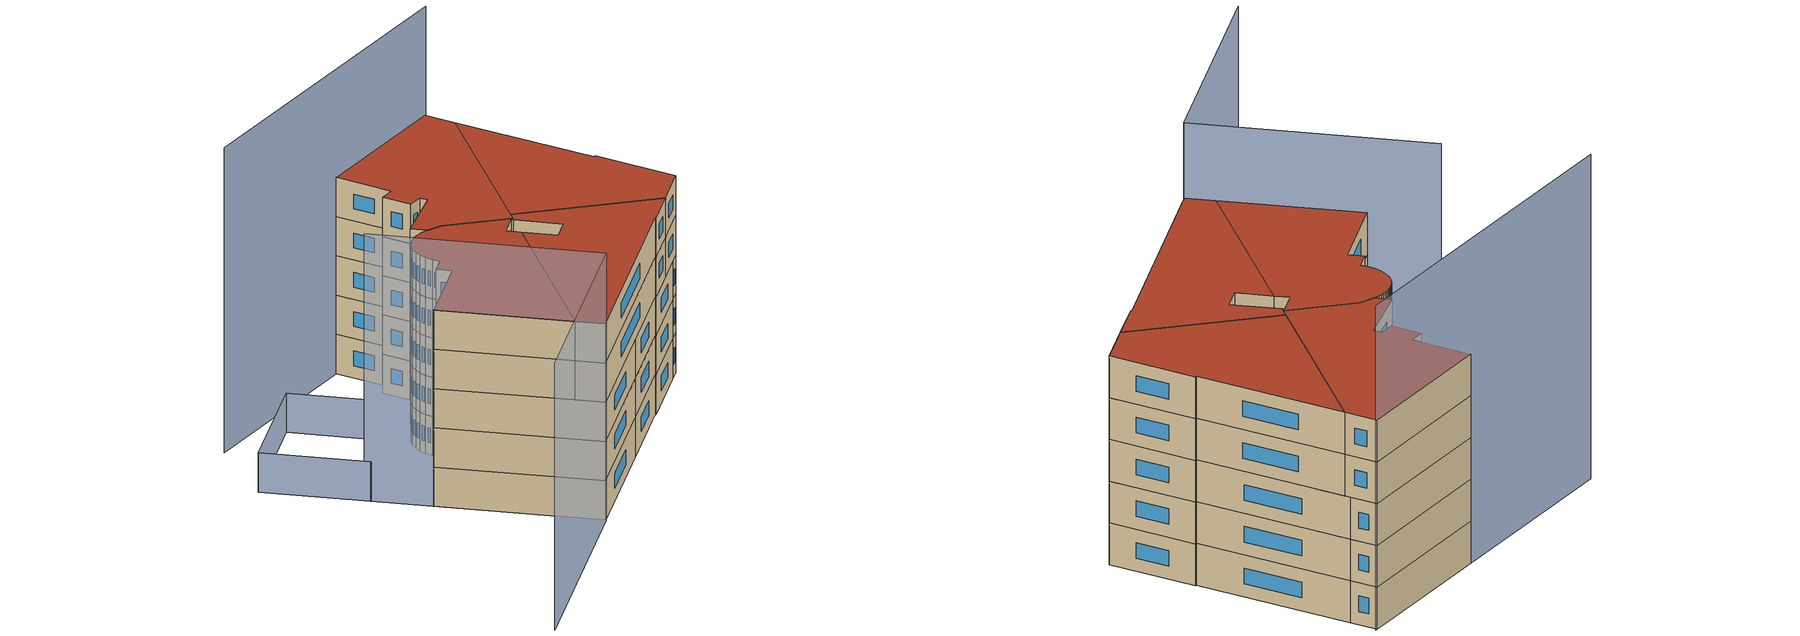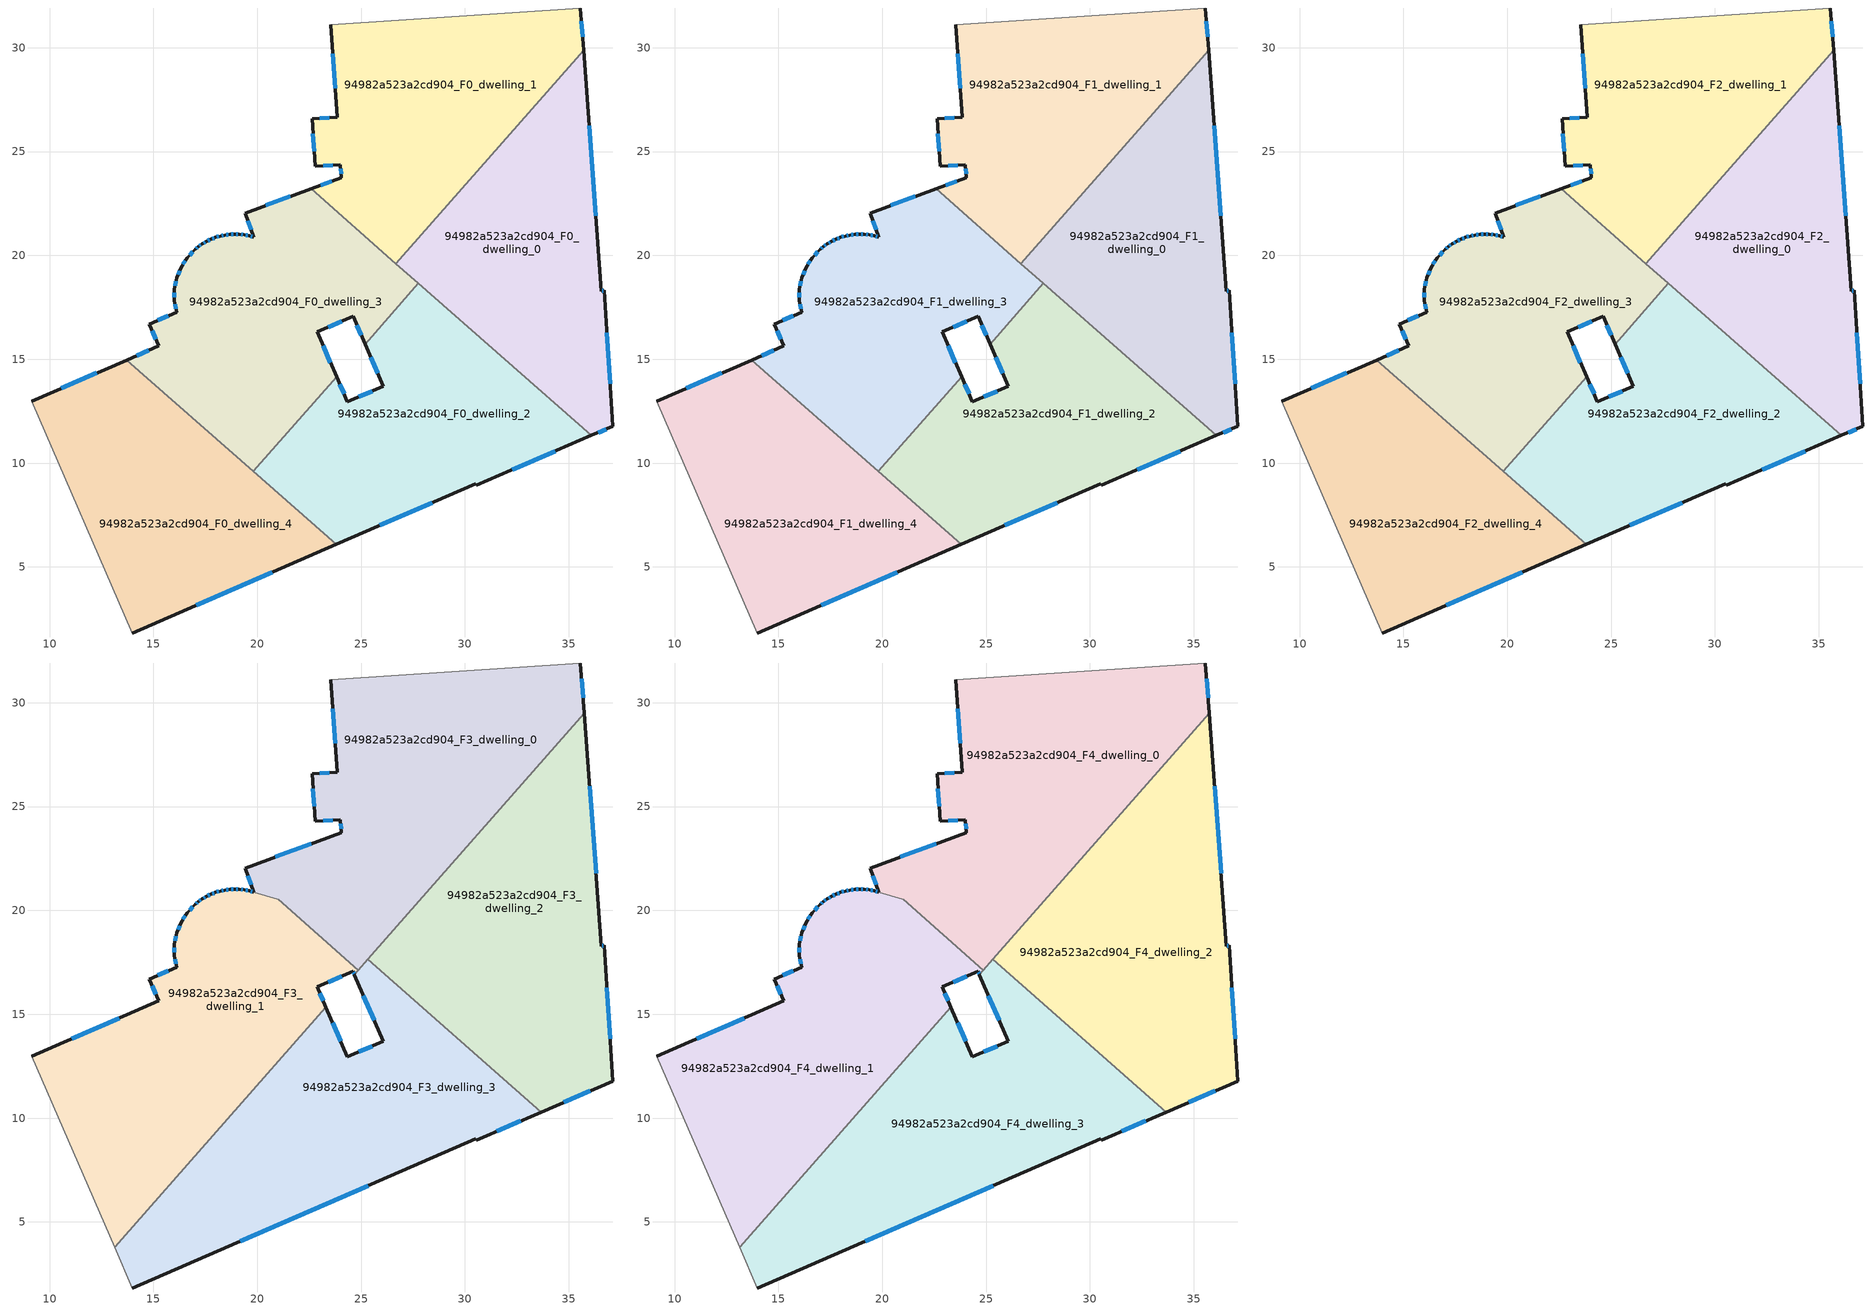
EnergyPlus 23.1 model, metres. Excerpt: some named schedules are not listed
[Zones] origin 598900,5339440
94982a523a2cd904_F0_dwelling_0
 floor ground (EU_floor_Construction): 35.71,29.88 36.57,18.28 36.7,18.31 37.12,11.78 36.08,11.33 26.68,19.61 z0
 wall outside (EU_wall_Construction): 36.08,11.33 37.12,11.78 36.7,18.31 36.57,18.28 35.71,29.88 z0:3
 wall to 94982a523a2cd904_F0_dwelling_1 (EU_wall_Construction): 35.71,29.88 26.68,19.61 z0:3
 wall to 94982a523a2cd904_F0_dwelling_2 (EU_wall_Construction): 27.76,18.65 36.08,11.33 z0:3
 wall to 94982a523a2cd904_F0_dwelling_3 (EU_wall_Construction): 26.68,19.61 27.76,18.65 z0:3
 window (EU_Window_Construction): 36.99,13.83 36.83,16.27 / 36.41,11.47 36.8,11.64 / 36.3,21.92 35.98,26.24 / 36.66,18.3 36.61,18.29 z0.94:2.06
94982a523a2cd904_F0_dwelling_1
 floor ground (EU_floor_Construction): 35.56,31.91 35.71,29.88 26.68,19.61 22.59,23.2 24.05,23.74 24.01,24.37 22.79,24.29 22.64,26.58 23.84,26.66 23.55,31.1 z0
 wall outside (EU_wall_Construction): 23.55,31.1 23.84,26.66 22.64,26.58 22.79,24.29 24.01,24.37 24.05,23.74 22.59,23.2 / 35.71,29.88 35.56,31.91 z0:3
 wall adiabatic (EU_wall_Construction): 35.56,31.91 23.55,31.1 z0:3
 wall to 94982a523a2cd904_F0_dwelling_3 (EU_wall_Construction): 22.59,23.2 26.68,19.61 z0:3
 window (EU_Window_Construction): 23.59,23.57 23.05,23.37 / 24.02,24.17 24.03,23.94 / 23.17,24.32 23.62,24.35 / 22.68,25.86 22.74,25.01 / 23.47,26.63 23.01,26.6 / 23.64,29.71 23.75,28.05 / 35.66,30.52 35.61,31.28 z0.94:2.06
94982a523a2cd904_F0_dwelling_2
 floor ground (EU_floor_Construction): 36.08,11.33 30.54,8.94 30.52,9.01 23.8,6.09 19.8,9.61 23.81,14.17 24.34,12.95 26.07,13.7 25.19,15.73 27.76,18.65 z0
 wall outside (EU_wall_Construction): 23.8,6.09 30.52,9.01 30.54,8.94 36.08,11.33 / 25.19,15.73 26.07,13.7 24.34,12.95 23.81,14.17 z0:3
 wall to 94982a523a2cd904_F0_dwelling_3 (EU_wall_Construction): 23.81,14.17 19.8,9.61 / 27.76,18.65 25.19,15.73 z0:3
 wall to 94982a523a2cd904_F0_dwelling_4 (EU_wall_Construction): 19.8,9.61 23.8,6.09 z0:3
 window (EU_Window_Construction): 25.91,7 28.41,8.09 / 24.18,13.33 23.98,13.79 / 25.53,13.46 24.88,13.18 / 25.47,15.09 25.79,14.34 / 32.28,9.69 34.35,10.58 z0.94:2.06
94982a523a2cd904_F0_dwelling_3
 floor ground (EU_floor_Construction): 27.76,18.65 25.19,15.73 24.61,17.06 22.89,16.31 23.81,14.17 19.8,9.61 13.71,14.96 15.27,15.64 14.81,16.69 16.12,17.27 16.01,17.81 16.01,18.37 16.12,18.92 16.33,19.43 16.62,19.89 17.01,20.29 17.15,20.42 17.35,20.56 17.56,20.68 17.77,20.77 17.99,20.87 18.21,20.93 18.44,20.97 18.67,21.01 18.91,21.02 19.14,21.02 19.38,20.99 19.61,20.95 19.84,20.88 19.41,22.04 22.59,23.2 z0
 wall outside (EU_wall_Construction): 22.59,23.2 19.41,22.04 19.84,20.88 19.61,20.95 19.38,20.99 19.14,21.02 18.91,21.02 18.67,21.01 18.44,20.97 18.21,20.93 17.99,20.87 17.77,20.77 17.56,20.68 17.35,20.56 17.15,20.42 17.01,20.29 16.62,19.89 16.33,19.43 16.12,18.92 16.01,18.37 16.01,17.81 16.12,17.27 14.81,16.69 15.27,15.64 13.71,14.96 / 23.81,14.17 22.89,16.31 24.61,17.06 25.19,15.73 z0:3
 wall to 94982a523a2cd904_F0_dwelling_4 (EU_wall_Construction): 13.71,14.96 19.8,9.61 z0:3
 window (EU_Window_Construction): 16.01,18.2 16.01,17.99 / 16.09,18.75 16.04,18.54 / 16.27,19.27 16.19,19.08 / 16.53,19.75 16.42,19.57 / 16.89,20.17 16.74,20.02 / 17.11,20.38 17.05,20.33 / 17.29,20.51 17.22,20.47 / 17.49,20.64 17.42,20.6 / 17.7,20.74 17.63,20.71 / 17.92,20.84 17.84,20.8 / 18.14,20.91 18.06,20.89 / 18.37,20.96 18.29,20.95 / 18.6,21 18.52,20.99 / 18.84,21.02 18.75,21.01 / 19.07,21.02 18.99,21.02 / 19.31,21 19.22,21.01 / 19.54,20.96 19.46,20.98 / 19.77,20.9 19.68,20.93 / 19.54,21.68 19.7,21.24 / 21.59,22.84 20.41,22.41 / 24.79,16.64 25.01,16.15 / 23.43,16.55 24.07,16.83 / 23.52,14.84 23.18,15.64 / 14.78,15.43 14.2,15.18 / 14.95,16.36 15.12,15.97 / 15.71,17.09 15.22,16.87 / 16.04,17.64 16.08,17.44 z0.94:2.06
94982a523a2cd904_F0_dwelling_4
 floor ground (EU_floor_Construction): 23.8,6.09 13.99,1.82 9.14,12.97 13.71,14.96 z0
 wall outside (EU_wall_Construction): 13.71,14.96 9.14,12.97 / 13.99,1.82 23.8,6.09 z0:3
 wall adiabatic (EU_wall_Construction): 9.14,12.97 13.99,1.82 z0:3
 window (EU_Window_Construction): 12.28,14.34 10.57,13.6 / 17.06,3.16 20.73,4.75 z0.94:2.06
94982a523a2cd904_F1_dwelling_0
 floor to 94982a523a2cd904_F0_dwelling_0 (EU_floor_Construction): 35.71,29.88 36.57,18.28 36.7,18.31 37.12,11.78 36.08,11.33 26.68,19.61 z3
 wall outside (EU_wall_Construction): 36.08,11.33 37.12,11.78 36.7,18.31 36.57,18.28 35.71,29.88 z3:6
 wall to 94982a523a2cd904_F1_dwelling_1 (EU_wall_Construction): 35.71,29.88 26.68,19.61 z3:6
 wall to 94982a523a2cd904_F1_dwelling_2 (EU_wall_Construction): 27.76,18.65 36.08,11.33 z3:6
 wall to 94982a523a2cd904_F1_dwelling_3 (EU_wall_Construction): 26.68,19.61 27.76,18.65 z3:6
 window (EU_Window_Construction): 36.99,13.83 36.83,16.27 / 36.41,11.47 36.8,11.64 / 36.3,21.92 35.98,26.24 / 36.66,18.3 36.61,18.29 z3.94:5.06
94982a523a2cd904_F1_dwelling_1
 floor to 94982a523a2cd904_F0_dwelling_1 (EU_floor_Construction): 35.56,31.91 35.71,29.88 26.68,19.61 22.59,23.2 24.05,23.74 24.01,24.37 22.79,24.29 22.64,26.58 23.84,26.66 23.55,31.1 z3
 wall outside (EU_wall_Construction): 23.55,31.1 23.84,26.66 22.64,26.58 22.79,24.29 24.01,24.37 24.05,23.74 22.59,23.2 / 35.71,29.88 35.56,31.91 z3:6
 wall adiabatic (EU_wall_Construction): 35.56,31.91 23.55,31.1 z3:6
 wall to 94982a523a2cd904_F1_dwelling_3 (EU_wall_Construction): 22.59,23.2 26.68,19.61 z3:6
 window (EU_Window_Construction): 23.59,23.57 23.05,23.37 / 24.02,24.17 24.03,23.94 / 23.17,24.32 23.62,24.35 / 22.68,25.86 22.74,25.01 / 23.47,26.63 23.01,26.6 / 23.64,29.71 23.75,28.05 / 35.66,30.52 35.61,31.28 z3.94:5.06
94982a523a2cd904_F1_dwelling_2
 floor to 94982a523a2cd904_F0_dwelling_2 (EU_floor_Construction): 36.08,11.33 30.54,8.94 30.52,9.01 23.8,6.09 19.8,9.61 23.81,14.17 24.34,12.95 26.07,13.7 25.19,15.73 27.76,18.65 z3
 wall outside (EU_wall_Construction): 23.8,6.09 30.52,9.01 30.54,8.94 36.08,11.33 / 25.19,15.73 26.07,13.7 24.34,12.95 23.81,14.17 z3:6
 wall to 94982a523a2cd904_F1_dwelling_3 (EU_wall_Construction): 23.81,14.17 19.8,9.61 / 27.76,18.65 25.19,15.73 z3:6
 wall to 94982a523a2cd904_F1_dwelling_4 (EU_wall_Construction): 19.8,9.61 23.8,6.09 z3:6
 window (EU_Window_Construction): 25.91,7 28.41,8.09 / 24.18,13.33 23.98,13.79 / 25.53,13.46 24.88,13.18 / 25.47,15.09 25.79,14.34 / 32.28,9.69 34.35,10.58 z3.94:5.06
94982a523a2cd904_F1_dwelling_3
 floor to 94982a523a2cd904_F0_dwelling_3 (EU_floor_Construction): 27.76,18.65 25.19,15.73 24.61,17.06 22.89,16.31 23.81,14.17 19.8,9.61 13.71,14.96 15.27,15.64 14.81,16.69 16.12,17.27 16.01,17.81 16.01,18.37 16.12,18.92 16.33,19.43 16.62,19.89 17.01,20.29 17.15,20.42 17.35,20.56 17.56,20.68 17.77,20.77 17.99,20.87 18.21,20.93 18.44,20.97 18.67,21.01 18.91,21.02 19.14,21.02 19.38,20.99 19.61,20.95 19.84,20.88 19.41,22.04 22.59,23.2 z3
 wall outside (EU_wall_Construction): 22.59,23.2 19.41,22.04 19.84,20.88 19.61,20.95 19.38,20.99 19.14,21.02 18.91,21.02 18.67,21.01 18.44,20.97 18.21,20.93 17.99,20.87 17.77,20.77 17.56,20.68 17.35,20.56 17.15,20.42 17.01,20.29 16.62,19.89 16.33,19.43 16.12,18.92 16.01,18.37 16.01,17.81 16.12,17.27 14.81,16.69 15.27,15.64 13.71,14.96 / 23.81,14.17 22.89,16.31 24.61,17.06 25.19,15.73 z3:6
 wall to 94982a523a2cd904_F1_dwelling_4 (EU_wall_Construction): 13.71,14.96 19.8,9.61 z3:6
 window (EU_Window_Construction): 16.01,18.2 16.01,17.99 / 16.09,18.75 16.04,18.54 / 16.27,19.27 16.19,19.08 / 16.53,19.75 16.42,19.57 / 16.89,20.17 16.74,20.02 / 17.11,20.38 17.05,20.33 / 17.29,20.51 17.22,20.47 / 17.49,20.64 17.42,20.6 / 17.7,20.74 17.63,20.71 / 17.92,20.84 17.84,20.8 / 18.14,20.91 18.06,20.89 / 18.37,20.96 18.29,20.95 / 18.6,21 18.52,20.99 / 18.84,21.02 18.75,21.01 / 19.07,21.02 18.99,21.02 / 19.31,21 19.22,21.01 / 19.54,20.96 19.46,20.98 / 19.77,20.9 19.68,20.93 / 19.54,21.68 19.7,21.24 / 21.59,22.84 20.41,22.41 / 24.79,16.64 25.01,16.15 / 23.43,16.55 24.07,16.83 / 23.52,14.84 23.18,15.64 / 14.78,15.43 14.2,15.18 / 14.95,16.36 15.12,15.97 / 15.71,17.09 15.22,16.87 / 16.04,17.64 16.08,17.44 z3.94:5.06
94982a523a2cd904_F1_dwelling_4
 floor to 94982a523a2cd904_F0_dwelling_4 (EU_floor_Construction): 23.8,6.09 13.99,1.82 9.14,12.97 13.71,14.96 z3
 wall outside (EU_wall_Construction): 13.71,14.96 9.14,12.97 / 13.99,1.82 23.8,6.09 z3:6
 wall adiabatic (EU_wall_Construction): 9.14,12.97 13.99,1.82 z3:6
 window (EU_Window_Construction): 12.28,14.34 10.57,13.6 / 17.06,3.16 20.73,4.75 z3.94:5.06
94982a523a2cd904_F2_dwelling_0
 floor to 94982a523a2cd904_F1_dwelling_0 (EU_floor_Construction): 35.71,29.88 36.57,18.28 36.7,18.31 37.12,11.78 36.08,11.33 26.68,19.61 z6
 wall outside (EU_wall_Construction): 36.08,11.33 37.12,11.78 36.7,18.31 36.57,18.28 35.71,29.88 z6:9
 wall to 94982a523a2cd904_F2_dwelling_1 (EU_wall_Construction): 35.71,29.88 26.68,19.61 z6:9
 wall to 94982a523a2cd904_F2_dwelling_2 (EU_wall_Construction): 27.76,18.65 36.08,11.33 z6:9
 wall to 94982a523a2cd904_F2_dwelling_3 (EU_wall_Construction): 26.68,19.61 27.76,18.65 z6:9
 window (EU_Window_Construction): 36.99,13.83 36.83,16.27 / 36.41,11.47 36.8,11.64 / 36.3,21.92 35.98,26.24 / 36.66,18.3 36.61,18.29 z6.94:8.06
94982a523a2cd904_F2_dwelling_1
 floor to 94982a523a2cd904_F1_dwelling_1 (EU_floor_Construction): 35.56,31.91 35.71,29.88 26.68,19.61 22.59,23.2 24.05,23.74 24.01,24.37 22.79,24.29 22.64,26.58 23.84,26.66 23.55,31.1 z6
 wall outside (EU_wall_Construction): 23.55,31.1 23.84,26.66 22.64,26.58 22.79,24.29 24.01,24.37 24.05,23.74 22.59,23.2 / 35.71,29.88 35.56,31.91 z6:9
 wall adiabatic (EU_wall_Construction): 35.56,31.91 23.55,31.1 z6:9
 wall to 94982a523a2cd904_F2_dwelling_3 (EU_wall_Construction): 22.59,23.2 26.68,19.61 z6:9
 window (EU_Window_Construction): 23.59,23.57 23.05,23.37 / 24.02,24.17 24.03,23.94 / 23.17,24.32 23.62,24.35 / 22.68,25.86 22.74,25.01 / 23.47,26.63 23.01,26.6 / 23.64,29.71 23.75,28.05 / 35.66,30.52 35.61,31.28 z6.94:8.06
94982a523a2cd904_F2_dwelling_2
 floor to 94982a523a2cd904_F1_dwelling_2 (EU_floor_Construction): 36.08,11.33 30.54,8.94 30.52,9.01 23.8,6.09 19.8,9.61 23.81,14.17 24.34,12.95 26.07,13.7 25.19,15.73 27.76,18.65 z6
 wall outside (EU_wall_Construction): 23.8,6.09 30.52,9.01 30.54,8.94 36.08,11.33 / 25.19,15.73 26.07,13.7 24.34,12.95 23.81,14.17 z6:9
 wall to 94982a523a2cd904_F2_dwelling_3 (EU_wall_Construction): 23.81,14.17 19.8,9.61 / 27.76,18.65 25.19,15.73 z6:9
 wall to 94982a523a2cd904_F2_dwelling_4 (EU_wall_Construction): 19.8,9.61 23.8,6.09 z6:9
 window (EU_Window_Construction): 25.91,7 28.41,8.09 / 24.18,13.33 23.98,13.79 / 25.53,13.46 24.88,13.18 / 25.47,15.09 25.79,14.34 / 32.28,9.69 34.35,10.58 z6.94:8.06
94982a523a2cd904_F2_dwelling_3
 floor to 94982a523a2cd904_F1_dwelling_3 (EU_floor_Construction): 27.76,18.65 25.19,15.73 24.61,17.06 22.89,16.31 23.81,14.17 19.8,9.61 13.71,14.96 15.27,15.64 14.81,16.69 16.12,17.27 16.01,17.81 16.01,18.37 16.12,18.92 16.33,19.43 16.62,19.89 17.01,20.29 17.15,20.42 17.35,20.56 17.56,20.68 17.77,20.77 17.99,20.87 18.21,20.93 18.44,20.97 18.67,21.01 18.91,21.02 19.14,21.02 19.38,20.99 19.61,20.95 19.84,20.88 19.41,22.04 22.59,23.2 z6
 wall outside (EU_wall_Construction): 22.59,23.2 19.41,22.04 19.84,20.88 19.61,20.95 19.38,20.99 19.14,21.02 18.91,21.02 18.67,21.01 18.44,20.97 18.21,20.93 17.99,20.87 17.77,20.77 17.56,20.68 17.35,20.56 17.15,20.42 17.01,20.29 16.62,19.89 16.33,19.43 16.12,18.92 16.01,18.37 16.01,17.81 16.12,17.27 14.81,16.69 15.27,15.64 13.71,14.96 / 23.81,14.17 22.89,16.31 24.61,17.06 25.19,15.73 z6:9
 wall to 94982a523a2cd904_F2_dwelling_4 (EU_wall_Construction): 13.71,14.96 19.8,9.61 z6:9
 window (EU_Window_Construction): 16.01,18.2 16.01,17.99 / 16.09,18.75 16.04,18.54 / 16.27,19.27 16.19,19.08 / 16.53,19.75 16.42,19.57 / 16.89,20.17 16.74,20.02 / 17.11,20.38 17.05,20.33 / 17.29,20.51 17.22,20.47 / 17.49,20.64 17.42,20.6 / 17.7,20.74 17.63,20.71 / 17.92,20.84 17.84,20.8 / 18.14,20.91 18.06,20.89 / 18.37,20.96 18.29,20.95 / 18.6,21 18.52,20.99 / 18.84,21.02 18.75,21.01 / 19.07,21.02 18.99,21.02 / 19.31,21 19.22,21.01 / 19.54,20.96 19.46,20.98 / 19.77,20.9 19.68,20.93 / 19.54,21.68 19.7,21.24 / 21.59,22.84 20.41,22.41 / 24.79,16.64 25.01,16.15 / 23.43,16.55 24.07,16.83 / 23.52,14.84 23.18,15.64 / 14.78,15.43 14.2,15.18 / 14.95,16.36 15.12,15.97 / 15.71,17.09 15.22,16.87 / 16.04,17.64 16.08,17.44 z6.94:8.06
 ceiling adiabatic (EU_roof_Construction): 27.76,18.65 22.59,23.2 19.41,22.04 19.84,20.88 19.61,20.95 21,20.53 24.87,17.13 26.89,19.42 z9
94982a523a2cd904_F2_dwelling_4
 floor to 94982a523a2cd904_F1_dwelling_4 (EU_floor_Construction): 23.8,6.09 13.99,1.82 9.14,12.97 13.71,14.96 z6
 wall outside (EU_wall_Construction): 13.71,14.96 9.14,12.97 / 13.99,1.82 23.8,6.09 z6:9
 wall adiabatic (EU_wall_Construction): 9.14,12.97 13.99,1.82 z6:9
 window (EU_Window_Construction): 12.28,14.34 10.57,13.6 / 17.06,3.16 20.73,4.75 z6.94:8.06
94982a523a2cd904_F3_dwelling_0
 floor to 94982a523a2cd904_F2_dwelling_1 (EU_floor_Construction): 35.56,31.91 35.71,29.88 26.68,19.61 22.59,23.2 24.05,23.74 24.01,24.37 22.79,24.29 22.64,26.58 23.84,26.66 23.55,31.1 z9
 floor to 94982a523a2cd904_F2_dwelling_0 (EU_floor_Construction): 35.71,29.88 35.74,29.49 26.89,19.42 26.68,19.61 z9
 floor adiabatic (EU_floor_Construction): 26.89,19.42 24.87,17.13 21,20.53 19.84,20.88 19.41,22.04 22.59,23.2 z9
 wall outside (EU_wall_Construction): 23.55,31.1 23.84,26.66 22.64,26.58 22.79,24.29 24.01,24.37 24.05,23.74 19.41,22.04 19.84,20.88 / 35.74,29.49 35.56,31.91 z9:12
 wall adiabatic (EU_wall_Construction): 35.56,31.91 23.55,31.1 z9:12
 wall to 94982a523a2cd904_F3_dwelling_2 (EU_wall_Construction): 25.32,17.64 35.74,29.49 z9:12
 wall to 94982a523a2cd904_F3_dwelling_1 (EU_wall_Construction): 19.84,20.88 21,20.53 24.87,17.13 z9:12
 wall to 94982a523a2cd904_F3_dwelling_3 (EU_wall_Construction): 24.87,17.13 25.32,17.64 z9:12
 window (EU_Window_Construction): 22.59,23.21 20.86,22.57 / 24.02,24.17 24.03,23.94 / 23.17,24.32 23.62,24.35 / 22.68,25.86 22.74,25.01 / 23.47,26.63 23.01,26.6 / 23.64,29.71 23.75,28.05 / 35.68,30.25 35.62,31.15 / 19.54,21.68 19.7,21.24 z9.94:11.06
94982a523a2cd904_F3_dwelling_1
 floor to 94982a523a2cd904_F2_dwelling_3 (EU_floor_Construction): 24.87,17.13 24.68,16.91 24.61,17.06 22.89,16.31 23.3,15.35 18.93,10.37 13.71,14.96 15.27,15.64 14.81,16.69 16.12,17.27 16.01,17.81 16.01,18.37 16.12,18.92 16.33,19.43 16.62,19.89 17.01,20.29 17.15,20.42 17.35,20.56 17.56,20.68 17.77,20.77 17.99,20.87 18.21,20.93 18.44,20.97 18.67,21.01 18.91,21.02 19.14,21.02 19.38,20.99 19.61,20.95 21,20.53 z9
 floor to 94982a523a2cd904_F2_dwelling_4 (EU_floor_Construction): 18.93,10.37 13.13,3.79 9.14,12.97 13.71,14.96 z9
 wall outside (EU_wall_Construction): 19.83,20.88 19.61,20.95 19.38,20.99 19.14,21.02 18.91,21.02 18.67,21.01 18.44,20.97 18.21,20.93 17.99,20.87 17.77,20.77 17.56,20.68 17.35,20.56 17.15,20.42 17.01,20.29 16.62,19.89 16.33,19.43 16.12,18.92 16.01,18.37 16.01,17.81 16.12,17.27 14.81,16.69 15.27,15.64 9.14,12.97 / 23.3,15.35 22.89,16.31 24.61,17.06 24.68,16.91 z9:12
 wall to 94982a523a2cd904_F3_dwelling_3 (EU_wall_Construction): 13.13,3.79 23.3,15.35 / 24.68,16.91 24.87,17.13 z9:12
 wall adiabatic (EU_wall_Construction): 9.14,12.97 13.13,3.79 z9:12
 window (EU_Window_Construction): 16.27,19.27 16.19,19.08 / 16.53,19.75 16.42,19.57 / 16.89,20.17 16.74,20.02 / 17.11,20.38 17.05,20.33 / 17.29,20.51 17.22,20.47 / 17.49,20.64 17.42,20.6 / 17.7,20.74 17.63,20.71 / 17.92,20.84 17.84,20.8 / 18.14,20.91 18.06,20.89 / 18.37,20.96 18.29,20.95 / 18.6,21 18.52,20.99 / 18.84,21.02 18.75,21.01 / 19.07,21.02 18.99,21.02 / 19.31,21 19.22,21.01 / 19.54,20.96 19.46,20.98 / 19.76,20.9 19.68,20.93 / 24.63,17.02 24.66,16.96 / 23.43,16.55 24.07,16.83 / 23.17,15.65 23.02,16.01 / 13.35,14.81 11.06,13.81 / 14.95,16.36 15.12,15.97 / 15.71,17.09 15.22,16.87 / 16.04,17.64 16.08,17.44 / 16.01,18.2 16.01,17.99 / 16.09,18.75 16.04,18.54 z9.94:11.06
94982a523a2cd904_F3_dwelling_2
 floor to 94982a523a2cd904_F2_dwelling_0 (EU_floor_Construction): 35.74,29.49 36.57,18.28 36.7,18.31 37.12,11.78 36.08,11.33 26.89,19.42 z9
 floor to 94982a523a2cd904_F2_dwelling_2 (EU_floor_Construction): 36.08,11.33 33.68,10.29 26.2,16.87 27.76,18.65 z9
 floor to 94982a523a2cd904_F2_dwelling_3 (EU_floor_Construction): 27.76,18.65 26.2,16.87 25.32,17.64 26.89,19.42 z9
 wall outside (EU_wall_Construction): 33.68,10.29 37.12,11.78 36.7,18.31 36.57,18.28 35.74,29.49 z9:12
 wall to 94982a523a2cd904_F3_dwelling_3 (EU_wall_Construction): 25.32,17.64 33.68,10.29 z9:12
 window (EU_Window_Construction): 36.31,21.79 36,25.97 / 36.66,18.3 36.61,18.29 / 36.99,13.83 36.83,16.27 / 34.76,10.76 36.04,11.31 z9.94:11.06
94982a523a2cd904_F3_dwelling_3
 floor to 94982a523a2cd904_F2_dwelling_2 (EU_floor_Construction): 33.68,10.29 30.54,8.94 30.52,9.01 23.8,6.09 19.8,9.61 23.81,14.17 24.34,12.95 26.07,13.7 25.19,15.73 26.2,16.87 z9
 floor to 94982a523a2cd904_F2_dwelling_3 (EU_floor_Construction): 23.3,15.35 23.81,14.17 19.8,9.61 18.93,10.37 z9; 26.2,16.87 25.19,15.73 24.68,16.91 25.32,17.64 z9
 floor to 94982a523a2cd904_F2_dwelling_4 (EU_floor_Construction): 23.8,6.09 13.99,1.82 13.13,3.79 18.93,10.37 z9
 wall outside (EU_wall_Construction): 24.68,16.91 26.07,13.7 24.34,12.95 23.3,15.35 / 13.99,1.82 30.52,9.01 30.54,8.94 33.68,10.29 z9:12
 wall adiabatic (EU_wall_Construction): 13.13,3.79 13.99,1.82 z9:12
 window (EU_Window_Construction): 24.02,13.7 23.63,14.6 / 25.53,13.46 24.88,13.18 / 25.11,15.9 25.63,14.71 / 31.53,9.36 32.69,9.87 / 19.17,4.07 25.34,6.75 z9.94:11.06
94982a523a2cd904_F4_dwelling_0
 floor to 94982a523a2cd904_F3_dwelling_0 (EU_floor_Construction): 35.56,31.91 35.74,29.49 24.87,17.13 21,20.53 19.84,20.88 19.41,22.04 24.05,23.74 24.01,24.37 22.79,24.29 22.64,26.58 23.84,26.66 23.55,31.1 z12
 wall outside (EU_wall_Construction): 23.55,31.1 23.84,26.66 22.64,26.58 22.79,24.29 24.01,24.37 24.05,23.74 19.41,22.04 19.84,20.88 / 35.74,29.49 35.56,31.91 z12:15
 wall adiabatic (EU_wall_Construction): 35.56,31.91 23.55,31.1 z12:15
 wall to 94982a523a2cd904_F4_dwelling_2 (EU_wall_Construction): 25.32,17.64 35.74,29.49 z12:15
 wall to 94982a523a2cd904_F4_dwelling_1 (EU_wall_Construction): 19.84,20.88 21,20.53 24.87,17.13 z12:15
 wall to 94982a523a2cd904_F4_dwelling_3 (EU_wall_Construction): 24.87,17.13 25.32,17.64 z12:15
 window (EU_Window_Construction): 22.59,23.21 20.86,22.57 / 24.02,24.17 24.03,23.94 / 23.17,24.32 23.62,24.35 / 22.68,25.86 22.74,25.01 / 23.47,26.63 23.01,26.6 / 23.64,29.71 23.75,28.05 / 35.68,30.25 35.62,31.15 / 19.54,21.68 19.7,21.24 z12.94:14.06
 roof outside (EU_roof_Construction): 24.87,17.13 35.74,29.49 35.56,31.91 23.55,31.1 23.84,26.66 22.64,26.58 22.79,24.29 24.01,24.37 24.05,23.74 19.41,22.04 19.84,20.88 21,20.53 z15
94982a523a2cd904_F4_dwelling_1
 floor to 94982a523a2cd904_F3_dwelling_1 (EU_floor_Construction): 24.87,17.13 24.68,16.91 24.61,17.06 22.89,16.31 23.3,15.35 13.13,3.79 9.14,12.97 15.27,15.64 14.81,16.69 16.12,17.27 16.01,17.81 16.01,18.37 16.12,18.92 16.33,19.43 16.62,19.89 17.01,20.29 17.15,20.42 17.35,20.56 17.56,20.68 17.77,20.77 17.99,20.87 18.21,20.93 18.44,20.97 18.67,21.01 18.91,21.02 19.14,21.02 19.38,20.99 19.61,20.95 19.83,20.88 21,20.53 z12
 wall outside (EU_wall_Construction): 19.83,20.88 19.61,20.95 19.38,20.99 19.14,21.02 18.91,21.02 18.67,21.01 18.44,20.97 18.21,20.93 17.99,20.87 17.77,20.77 17.56,20.68 17.35,20.56 17.15,20.42 17.01,20.29 16.62,19.89 16.33,19.43 16.12,18.92 16.01,18.37 16.01,17.81 16.12,17.27 14.81,16.69 15.27,15.64 9.14,12.97 / 23.3,15.35 22.89,16.31 24.61,17.06 24.68,16.91 z12:15
 wall to 94982a523a2cd904_F4_dwelling_3 (EU_wall_Construction): 13.13,3.79 23.3,15.35 / 24.68,16.91 24.87,17.13 z12:15
 wall adiabatic (EU_wall_Construction): 9.14,12.97 13.13,3.79 z12:15
 window (EU_Window_Construction): 16.27,19.27 16.19,19.08 / 16.53,19.75 16.42,19.57 / 16.89,20.17 16.74,20.02 / 17.11,20.38 17.05,20.33 / 17.29,20.51 17.22,20.47 / 17.49,20.64 17.42,20.6 / 17.7,20.74 17.63,20.71 / 17.92,20.84 17.84,20.8 / 18.14,20.91 18.06,20.89 / 18.37,20.96 18.29,20.95 / 18.6,21 18.52,20.99 / 18.84,21.02 18.75,21.01 / 19.07,21.02 18.99,21.02 / 19.31,21 19.22,21.01 / 19.54,20.96 19.46,20.98 / 19.76,20.9 19.68,20.93 / 24.63,17.02 24.66,16.96 / 23.43,16.55 24.07,16.83 / 23.17,15.65 23.02,16.01 / 13.35,14.81 11.06,13.81 / 14.95,16.36 15.12,15.97 / 15.71,17.09 15.22,16.87 / 16.04,17.64 16.08,17.44 / 16.01,18.2 16.01,17.99 / 16.09,18.75 16.04,18.54 z12.94:14.06
 roof outside (EU_roof_Construction): 23.3,15.35 22.89,16.31 24.61,17.06 24.68,16.91 24.87,17.13 21,20.53 19.61,20.95 19.38,20.99 19.14,21.02 18.91,21.02 18.67,21.01 18.44,20.97 18.21,20.93 17.99,20.87 17.77,20.77 17.56,20.68 17.35,20.56 17.15,20.42 17.01,20.29 16.62,19.89 16.33,19.43 16.12,18.92 16.01,18.37 16.01,17.81 16.12,17.27 14.81,16.69 15.27,15.64 9.14,12.97 13.13,3.79 z15
94982a523a2cd904_F4_dwelling_2
 floor to 94982a523a2cd904_F3_dwelling_2 (EU_floor_Construction): 35.74,29.49 36.57,18.28 36.7,18.31 37.12,11.78 33.68,10.29 25.32,17.64 z12
 wall outside (EU_wall_Construction): 33.68,10.29 37.12,11.78 36.7,18.31 36.57,18.28 35.74,29.49 z12:15
 wall to 94982a523a2cd904_F4_dwelling_3 (EU_wall_Construction): 25.32,17.64 33.68,10.29 z12:15
 window (EU_Window_Construction): 36.31,21.79 36,25.97 / 36.66,18.3 36.61,18.29 / 36.99,13.83 36.83,16.27 / 34.76,10.76 36.04,11.31 z12.94:14.06
 roof outside (EU_roof_Construction): 37.12,11.78 36.7,18.31 36.57,18.28 35.74,29.49 25.32,17.64 33.68,10.29 z15
94982a523a2cd904_F4_dwelling_3
 floor to 94982a523a2cd904_F3_dwelling_3 (EU_floor_Construction): 33.68,10.29 30.54,8.94 30.52,9.01 13.99,1.82 13.13,3.79 23.3,15.35 24.34,12.95 26.07,13.7 24.68,16.91 25.32,17.64 z12
 wall outside (EU_wall_Construction): 24.68,16.91 26.07,13.7 24.34,12.95 23.3,15.35 / 13.99,1.82 30.52,9.01 30.54,8.94 33.68,10.29 z12:15
 wall adiabatic (EU_wall_Construction): 13.13,3.79 13.99,1.82 z12:15
 window (EU_Window_Construction): 24.02,13.7 23.63,14.6 / 25.53,13.46 24.88,13.18 / 25.11,15.9 25.63,14.71 / 31.53,9.36 32.69,9.87 / 19.17,4.07 25.34,6.75 z12.94:14.06
 roof outside (EU_roof_Construction): 30.54,8.94 33.68,10.29 25.32,17.64 24.68,16.91 26.07,13.7 24.34,12.95 23.3,15.35 13.13,3.79 13.99,1.82 30.52,9.01 z15
shading: 7.17,17.5 14,1.8 / 14,1.8 -3.13,-5.64 z0:20.4; 7.35,17.06 4.18,24.39 / 4.18,24.39 13.47,28.42 / 13.47,28.42 16.65,21.09 / 16.65,21.09 7.35,17.06 z0:3; 35.72,31.92 8.25,30.07 z0:23.3
[Building]
EU S2 Campaign: North Axis=0; Terrain=City; Solar Distribution=FullExterior
[Site:Location]
Vienna: Latitude=48; Longitude=16.5; Time Zone=1; Elevation=183
[SizingPeriod:WeatherFileDays]
AnnualSizingPeriod: Begin Month=1; Begin Day of Month=1; End Month=12; End Day of Month=31; Day of Week for Start Day=Monday; Use Weather File Daylight Saving Period=No; Use Weather File Rain and Snow Indicators=No
[MATERIAL]
EU_InternalMass_Material: Roughness=MediumRough; Thickness=0.1; Conductivity=1; Density=1800; Specific Heat=900; Thermal Absorptance=0.9; Solar Absorptance=0.7; Visible Absorptance=0.7
[MATERIAL:NOMASS] Roughness=MediumRough; Thermal Absorptance=0.9; Solar Absorptance=0.7; Visible Absorptance=0.7
Name | Thermal Resistance
EU_wall_NoMass | 0.914258
EU_roof_NoMass | 0.954009
EU_floor_NoMass | 1.09711
[WINDOWMATERIAL:SIMPLEGLAZINGSYSTEM]
EU_Window_SimpleGlazing: UFactor=2.09642; Solar Heat Gain Coefficient=0.65; Visible Transmittance=0.65
[CONSTRUCTION]
EU_wall_Construction: EU_wall_NoMass
EU_roof_Construction: EU_roof_NoMass
EU_floor_Construction: EU_floor_NoMass
EU_Window_Construction: EU_Window_SimpleGlazing
EU_InternalMass_Construction: EU_InternalMass_Material
[ZONE] Type=1; Multiplier=1; Ceiling Height=autocalculate; Floor Area=autocalculate; Part of Total Floor Area=Yes
Name | Volume
94982a523a2cd904_F0_dwelling_0; 94982a523a2cd904_F1_dwelling_0; 94982a523a2cd904_F2_dwelling_0 | 286.32
94982a523a2cd904_F3_dwelling_0; 94982a523a2cd904_F4_dwelling_0 | 359.415
94982a523a2cd904_F0_dwelling_1; 94982a523a2cd904_F1_dwelling_1; 94982a523a2cd904_F2_dwelling_1 | 286.308
94982a523a2cd904_F3_dwelling_1; 94982a523a2cd904_F4_dwelling_1 | 356.358
94982a523a2cd904_F0_dwelling_2; 94982a523a2cd904_F1_dwelling_2; 94982a523a2cd904_F2_dwelling_2 | 286.318
94982a523a2cd904_F3_dwelling_2; 94982a523a2cd904_F4_dwelling_2 | 357.888
94982a523a2cd904_F0_dwelling_3; 94982a523a2cd904_F1_dwelling_3; 94982a523a2cd904_F2_dwelling_3 | 286.326
94982a523a2cd904_F3_dwelling_3; 94982a523a2cd904_F4_dwelling_3 | 357.895
94982a523a2cd904_F0_dwelling_4; 94982a523a2cd904_F1_dwelling_4; 94982a523a2cd904_F2_dwelling_4 | 286.29
[INTERNALMASS] Construction=EU_InternalMass_Construction
Name | Zone or ZoneList | Surface Area
94982a523a2cd904_F0_dwelling_0_EU_InternalMass | 94982a523a2cd904_F0_dwelling_0 | 95.4411
94982a523a2cd904_F0_dwelling_1_EU_InternalMass | 94982a523a2cd904_F0_dwelling_1 | 95.4373
94982a523a2cd904_F0_dwelling_2_EU_InternalMass | 94982a523a2cd904_F0_dwelling_2 | 95.4393
94982a523a2cd904_F0_dwelling_3_EU_InternalMass | 94982a523a2cd904_F0_dwelling_3 | 95.4418
94982a523a2cd904_F0_dwelling_4_EU_InternalMass | 94982a523a2cd904_F0_dwelling_4 | 95.4302
94982a523a2cd904_F1_dwelling_0_EU_InternalMass | 94982a523a2cd904_F1_dwelling_0 | 95.4411
94982a523a2cd904_F1_dwelling_1_EU_InternalMass | 94982a523a2cd904_F1_dwelling_1 | 95.4373
94982a523a2cd904_F1_dwelling_2_EU_InternalMass | 94982a523a2cd904_F1_dwelling_2 | 95.4393
94982a523a2cd904_F1_dwelling_3_EU_InternalMass | 94982a523a2cd904_F1_dwelling_3 | 95.4418
94982a523a2cd904_F1_dwelling_4_EU_InternalMass | 94982a523a2cd904_F1_dwelling_4 | 95.4302
94982a523a2cd904_F2_dwelling_0_EU_InternalMass | 94982a523a2cd904_F2_dwelling_0 | 95.4411
94982a523a2cd904_F2_dwelling_1_EU_InternalMass | 94982a523a2cd904_F2_dwelling_1 | 95.4373
94982a523a2cd904_F2_dwelling_2_EU_InternalMass | 94982a523a2cd904_F2_dwelling_2 | 95.4393
94982a523a2cd904_F2_dwelling_3_EU_InternalMass | 94982a523a2cd904_F2_dwelling_3 | 95.4418
94982a523a2cd904_F2_dwelling_4_EU_InternalMass | 94982a523a2cd904_F2_dwelling_4 | 95.4302
94982a523a2cd904_F3_dwelling_0_EU_InternalMass | 94982a523a2cd904_F3_dwelling_0 | 119.805
94982a523a2cd904_F3_dwelling_1_EU_InternalMass | 94982a523a2cd904_F3_dwelling_1 | 118.786
94982a523a2cd904_F3_dwelling_2_EU_InternalMass | 94982a523a2cd904_F3_dwelling_2 | 119.296
94982a523a2cd904_F3_dwelling_3_EU_InternalMass | 94982a523a2cd904_F3_dwelling_3 | 119.298
94982a523a2cd904_F4_dwelling_0_EU_InternalMass | 94982a523a2cd904_F4_dwelling_0 | 119.805
94982a523a2cd904_F4_dwelling_1_EU_InternalMass | 94982a523a2cd904_F4_dwelling_1 | 118.786
94982a523a2cd904_F4_dwelling_2_EU_InternalMass | 94982a523a2cd904_F4_dwelling_2 | 119.296
94982a523a2cd904_F4_dwelling_3_EU_InternalMass | 94982a523a2cd904_F4_dwelling_3 | 119.298
[OTHEREQUIPMENT] Fuel Type=Electricity; Design Level Calculation Method=Watts/Area; Power per Zone Floor Area=1; Fraction Latent=0; Fraction Radiant=0; Fraction Lost=0; Carbon Dioxide Generation Rate=0; EndUse Subcategory=EU_Step8_InternalGains
Name | Zone or ZoneList or Space or SpaceList | Schedule
EU_Step8_InternalGain_94982a523a2cd904_F0_dwelling_0_f000 | 94982a523a2cd904_F0_dwelling_0 | EU_Step8_GainSchedule_94982a523a2cd904_F0_dwelling_0_f000
EU_Step8_InternalGain_94982a523a2cd904_F0_dwelling_1_f000 | 94982a523a2cd904_F0_dwelling_1 | EU_Step8_GainSchedule_94982a523a2cd904_F0_dwelling_1_f000
EU_Step8_InternalGain_94982a523a2cd904_F0_dwelling_2_f000 | 94982a523a2cd904_F0_dwelling_2 | EU_Step8_GainSchedule_94982a523a2cd904_F0_dwelling_2_f000
EU_Step8_InternalGain_94982a523a2cd904_F0_dwelling_3_f000 | 94982a523a2cd904_F0_dwelling_3 | EU_Step8_GainSchedule_94982a523a2cd904_F0_dwelling_3_f000
EU_Step8_InternalGain_94982a523a2cd904_F0_dwelling_4_f000 | 94982a523a2cd904_F0_dwelling_4 | EU_Step8_GainSchedule_94982a523a2cd904_F0_dwelling_4_f000
EU_Step8_InternalGain_94982a523a2cd904_F1_dwelling_0_f000 | 94982a523a2cd904_F1_dwelling_0 | EU_Step8_GainSchedule_94982a523a2cd904_F1_dwelling_0_f000
EU_Step8_InternalGain_94982a523a2cd904_F1_dwelling_1_f000 | 94982a523a2cd904_F1_dwelling_1 | EU_Step8_GainSchedule_94982a523a2cd904_F1_dwelling_1_f000
EU_Step8_InternalGain_94982a523a2cd904_F1_dwelling_2_f000 | 94982a523a2cd904_F1_dwelling_2 | EU_Step8_GainSchedule_94982a523a2cd904_F1_dwelling_2_f000
EU_Step8_InternalGain_94982a523a2cd904_F1_dwelling_3_f000 | 94982a523a2cd904_F1_dwelling_3 | EU_Step8_GainSchedule_94982a523a2cd904_F1_dwelling_3_f000
EU_Step8_InternalGain_94982a523a2cd904_F1_dwelling_4_f000 | 94982a523a2cd904_F1_dwelling_4 | EU_Step8_GainSchedule_94982a523a2cd904_F1_dwelling_4_f000
EU_Step8_InternalGain_94982a523a2cd904_F2_dwelling_0_f000 | 94982a523a2cd904_F2_dwelling_0 | EU_Step8_GainSchedule_94982a523a2cd904_F2_dwelling_0_f000
EU_Step8_InternalGain_94982a523a2cd904_F2_dwelling_1_f000 | 94982a523a2cd904_F2_dwelling_1 | EU_Step8_GainSchedule_94982a523a2cd904_F2_dwelling_1_f000
EU_Step8_InternalGain_94982a523a2cd904_F2_dwelling_2_f000 | 94982a523a2cd904_F2_dwelling_2 | EU_Step8_GainSchedule_94982a523a2cd904_F2_dwelling_2_f000
EU_Step8_InternalGain_94982a523a2cd904_F2_dwelling_3_f000 | 94982a523a2cd904_F2_dwelling_3 | EU_Step8_GainSchedule_94982a523a2cd904_F2_dwelling_3_f000
EU_Step8_InternalGain_94982a523a2cd904_F2_dwelling_4_f000 | 94982a523a2cd904_F2_dwelling_4 | EU_Step8_GainSchedule_94982a523a2cd904_F2_dwelling_4_f000
EU_Step8_InternalGain_94982a523a2cd904_F3_dwelling_0_f000 | 94982a523a2cd904_F3_dwelling_0 | EU_Step8_GainSchedule_94982a523a2cd904_F3_dwelling_0_f000
EU_Step8_InternalGain_94982a523a2cd904_F3_dwelling_1_f000 | 94982a523a2cd904_F3_dwelling_1 | EU_Step8_GainSchedule_94982a523a2cd904_F3_dwelling_1_f000
EU_Step8_InternalGain_94982a523a2cd904_F3_dwelling_2_f000 | 94982a523a2cd904_F3_dwelling_2 | EU_Step8_GainSchedule_94982a523a2cd904_F3_dwelling_2_f000
EU_Step8_InternalGain_94982a523a2cd904_F3_dwelling_3_f000 | 94982a523a2cd904_F3_dwelling_3 | EU_Step8_GainSchedule_94982a523a2cd904_F3_dwelling_3_f000
EU_Step8_InternalGain_94982a523a2cd904_F4_dwelling_0_f000 | 94982a523a2cd904_F4_dwelling_0 | EU_Step8_GainSchedule_94982a523a2cd904_F4_dwelling_0_f000
EU_Step8_InternalGain_94982a523a2cd904_F4_dwelling_1_f000 | 94982a523a2cd904_F4_dwelling_1 | EU_Step8_GainSchedule_94982a523a2cd904_F4_dwelling_1_f000
EU_Step8_InternalGain_94982a523a2cd904_F4_dwelling_2_f000 | 94982a523a2cd904_F4_dwelling_2 | EU_Step8_GainSchedule_94982a523a2cd904_F4_dwelling_2_f000
EU_Step8_InternalGain_94982a523a2cd904_F4_dwelling_3_f000 | 94982a523a2cd904_F4_dwelling_3 | EU_Step8_GainSchedule_94982a523a2cd904_F4_dwelling_3_f000
[ZONEVENTILATION:DESIGNFLOWRATE] Schedule=EU_AlwaysOn; Design Flow Rate Calculation Method=AirChanges/Hour; Air Changes per Hour=0.546891; Ventilation Type=Natural; Fan Pressure Rise=0; Fan Total Efficiency=1; Constant Term Coefficient=1; Temperature Term Coefficient=0; Velocity Term Coefficient=0; Velocity Squared Term Coefficient=0; Minimum Indoor Temperature=-100; Maximum Indoor Temperature=100; Delta Temperature=-100; Minimum Outdoor Temperature=-100; Maximum Outdoor Temperature=100; Maximum Wind Speed=40
Name | Zone or ZoneList or Space or SpaceList
EU_ConstantAir_94982a523a2cd904_F0_dwelling_0 | 94982a523a2cd904_F0_dwelling_0
EU_ConstantAir_94982a523a2cd904_F0_dwelling_1 | 94982a523a2cd904_F0_dwelling_1
EU_ConstantAir_94982a523a2cd904_F0_dwelling_2 | 94982a523a2cd904_F0_dwelling_2
EU_ConstantAir_94982a523a2cd904_F0_dwelling_3 | 94982a523a2cd904_F0_dwelling_3
EU_ConstantAir_94982a523a2cd904_F0_dwelling_4 | 94982a523a2cd904_F0_dwelling_4
EU_ConstantAir_94982a523a2cd904_F1_dwelling_0 | 94982a523a2cd904_F1_dwelling_0
EU_ConstantAir_94982a523a2cd904_F1_dwelling_1 | 94982a523a2cd904_F1_dwelling_1
EU_ConstantAir_94982a523a2cd904_F1_dwelling_2 | 94982a523a2cd904_F1_dwelling_2
EU_ConstantAir_94982a523a2cd904_F1_dwelling_3 | 94982a523a2cd904_F1_dwelling_3
EU_ConstantAir_94982a523a2cd904_F1_dwelling_4 | 94982a523a2cd904_F1_dwelling_4
EU_ConstantAir_94982a523a2cd904_F2_dwelling_0 | 94982a523a2cd904_F2_dwelling_0
EU_ConstantAir_94982a523a2cd904_F2_dwelling_1 | 94982a523a2cd904_F2_dwelling_1
EU_ConstantAir_94982a523a2cd904_F2_dwelling_2 | 94982a523a2cd904_F2_dwelling_2
EU_ConstantAir_94982a523a2cd904_F2_dwelling_3 | 94982a523a2cd904_F2_dwelling_3
EU_ConstantAir_94982a523a2cd904_F2_dwelling_4 | 94982a523a2cd904_F2_dwelling_4
EU_ConstantAir_94982a523a2cd904_F3_dwelling_0 | 94982a523a2cd904_F3_dwelling_0
EU_ConstantAir_94982a523a2cd904_F3_dwelling_1 | 94982a523a2cd904_F3_dwelling_1
EU_ConstantAir_94982a523a2cd904_F3_dwelling_2 | 94982a523a2cd904_F3_dwelling_2
EU_ConstantAir_94982a523a2cd904_F3_dwelling_3 | 94982a523a2cd904_F3_dwelling_3
EU_ConstantAir_94982a523a2cd904_F4_dwelling_0 | 94982a523a2cd904_F4_dwelling_0
EU_ConstantAir_94982a523a2cd904_F4_dwelling_1 | 94982a523a2cd904_F4_dwelling_1
EU_ConstantAir_94982a523a2cd904_F4_dwelling_2 | 94982a523a2cd904_F4_dwelling_2
EU_ConstantAir_94982a523a2cd904_F4_dwelling_3 | 94982a523a2cd904_F4_dwelling_3
[HVACTEMPLATE:ZONE:IDEALLOADSAIRSYSTEM] System Availability Schedule=EU_AlwaysOn; Maximum Heating Supply Air Temperature=50; Minimum Cooling Supply Air Temperature=13; Maximum Heating Supply Air Humidity Ratio=0.0156; Minimum Cooling Supply Air Humidity Ratio=0.0077; Heating Limit=NoLimit; Cooling Limit=NoLimit; Heating Availability Schedule=EU_AlwaysOn; Cooling Availability Schedule=EU_CoolingOff; Dehumidification Control Type=ConstantSensibleHeatRatio; Cooling Sensible Heat Ratio=0.7; Dehumidification Setpoint=60; Humidification Control Type=None; Humidification Setpoint=30; Outdoor Air Method=None; Outdoor Air Flow Rate per Person=0.00944; Outdoor Air Flow Rate per Zone Floor Area=0; Outdoor Air Flow Rate per Zone=0; Demand Controlled Ventilation Type=None; Outdoor Air Economizer Type=NoEconomizer; Heat Recovery Type=None; Sensible Heat Recovery Effectiveness=0.7; Latent Heat Recovery Effectiveness=0.65
Name | Template Thermostat
94982a523a2cd904_F0_dwelling_0 | EU_HeatOnly_94982a523a2cd904_F0_dwelling_0
94982a523a2cd904_F0_dwelling_1 | EU_HeatOnly_94982a523a2cd904_F0_dwelling_1
94982a523a2cd904_F0_dwelling_2 | EU_HeatOnly_94982a523a2cd904_F0_dwelling_2
94982a523a2cd904_F0_dwelling_3 | EU_HeatOnly_94982a523a2cd904_F0_dwelling_3
94982a523a2cd904_F0_dwelling_4 | EU_HeatOnly_94982a523a2cd904_F0_dwelling_4
94982a523a2cd904_F1_dwelling_0 | EU_HeatOnly_94982a523a2cd904_F1_dwelling_0
94982a523a2cd904_F1_dwelling_1 | EU_HeatOnly_94982a523a2cd904_F1_dwelling_1
94982a523a2cd904_F1_dwelling_2 | EU_HeatOnly_94982a523a2cd904_F1_dwelling_2
94982a523a2cd904_F1_dwelling_3 | EU_HeatOnly_94982a523a2cd904_F1_dwelling_3
94982a523a2cd904_F1_dwelling_4 | EU_HeatOnly_94982a523a2cd904_F1_dwelling_4
94982a523a2cd904_F2_dwelling_0 | EU_HeatOnly_94982a523a2cd904_F2_dwelling_0
94982a523a2cd904_F2_dwelling_1 | EU_HeatOnly_94982a523a2cd904_F2_dwelling_1
94982a523a2cd904_F2_dwelling_2 | EU_HeatOnly_94982a523a2cd904_F2_dwelling_2
94982a523a2cd904_F2_dwelling_3 | EU_HeatOnly_94982a523a2cd904_F2_dwelling_3
94982a523a2cd904_F2_dwelling_4 | EU_HeatOnly_94982a523a2cd904_F2_dwelling_4
94982a523a2cd904_F3_dwelling_0 | EU_HeatOnly_94982a523a2cd904_F3_dwelling_0
94982a523a2cd904_F3_dwelling_1 | EU_HeatOnly_94982a523a2cd904_F3_dwelling_1
94982a523a2cd904_F3_dwelling_2 | EU_HeatOnly_94982a523a2cd904_F3_dwelling_2
94982a523a2cd904_F3_dwelling_3 | EU_HeatOnly_94982a523a2cd904_F3_dwelling_3
94982a523a2cd904_F4_dwelling_0 | EU_HeatOnly_94982a523a2cd904_F4_dwelling_0
94982a523a2cd904_F4_dwelling_1 | EU_HeatOnly_94982a523a2cd904_F4_dwelling_1
94982a523a2cd904_F4_dwelling_2 | EU_HeatOnly_94982a523a2cd904_F4_dwelling_2
94982a523a2cd904_F4_dwelling_3 | EU_HeatOnly_94982a523a2cd904_F4_dwelling_3
[SIZING:ZONE] Zone Cooling Design Supply Air Temperature Input Method=SupplyAirTemperature; Zone Cooling Design Supply Air Temperature=13; Zone Heating Design Supply Air Temperature Input Method=SupplyAirTemperature; Zone Heating Design Supply Air Temperature=50; Zone Cooling Design Supply Air Humidity Ratio=0.008; Zone Heating Design Supply Air Humidity Ratio=0.008; Cooling Design Air Flow Method=DesignDay; Cooling Design Air Flow Rate=0; Cooling Minimum Air Flow per Zone Floor Area=0.000762; Cooling Minimum Air Flow=0; Cooling Minimum Air Flow Fraction=0.2; Heating Design Air Flow Method=DesignDay; Heating Design Air Flow Rate=0; Heating Maximum Air Flow per Zone Floor Area=0.002032; Heating Maximum Air Flow=0.141576; Heating Maximum Air Flow Fraction=0.3; Account for Dedicated Outdoor Air System=No; Dedicated Outdoor Air System Control Strategy=NeutralSupplyAir; Dedicated Outdoor Air Low Setpoint Temperature for Design=autosize; Dedicated Outdoor Air High Setpoint Temperature for Design=autosize; Zone Load Sizing Method=Sensible Load Only No Latent Load; Zone Latent Cooling Design Supply Air Humidity Ratio Input Method=HumidityRatioDifference; Zone Cooling Design Supply Air Humidity Ratio Difference=0.005; Zone Latent Heating Design Supply Air Humidity Ratio Input Method=HumidityRatioDifference; Zone Humidification Design Supply Air Humidity Ratio Difference=0.005
94982a523a2cd904_F0_dwelling_0; 94982a523a2cd904_F0_dwelling_1; 94982a523a2cd904_F0_dwelling_2; 94982a523a2cd904_F0_dwelling_3; 94982a523a2cd904_F0_dwelling_4; 94982a523a2cd904_F1_dwelling_0; 94982a523a2cd904_F1_dwelling_1; 94982a523a2cd904_F1_dwelling_2; 94982a523a2cd904_F1_dwelling_3; 94982a523a2cd904_F1_dwelling_4; 94982a523a2cd904_F2_dwelling_0; 94982a523a2cd904_F2_dwelling_1; 94982a523a2cd904_F2_dwelling_2; 94982a523a2cd904_F2_dwelling_3; 94982a523a2cd904_F2_dwelling_4; 94982a523a2cd904_F3_dwelling_0; 94982a523a2cd904_F3_dwelling_1; 94982a523a2cd904_F3_dwelling_2; 94982a523a2cd904_F3_dwelling_3; 94982a523a2cd904_F4_dwelling_0; 94982a523a2cd904_F4_dwelling_1; 94982a523a2cd904_F4_dwelling_2; 94982a523a2cd904_F4_dwelling_3
[SCHEDULE:FILE] Column Number=1; Rows to Skip at Top=0; Number of Hours of Data=8760; Column Separator=Comma; Interpolate to Timestep=No; Minutes per Item=60; Adjust Schedule for Daylight Savings=Yes
Name | File
EU_Step8_GainSchedule_94982a523a2cd904_F0_dwelling_0_f000 | ../../schedules/94982a523a2cd904/94982a523a2cd904_F0_dwelling_0_f000_gain.csv
EU_Step8_GainSchedule_94982a523a2cd904_F0_dwelling_1_f000 | ../../schedules/94982a523a2cd904/94982a523a2cd904_F0_dwelling_1_f000_gain.csv
EU_Step8_GainSchedule_94982a523a2cd904_F0_dwelling_2_f000 | ../../schedules/94982a523a2cd904/94982a523a2cd904_F0_dwelling_2_f000_gain.csv
EU_Step8_GainSchedule_94982a523a2cd904_F0_dwelling_3_f000 | ../../schedules/94982a523a2cd904/94982a523a2cd904_F0_dwelling_3_f000_gain.csv
EU_Step8_GainSchedule_94982a523a2cd904_F0_dwelling_4_f000 | ../../schedules/94982a523a2cd904/94982a523a2cd904_F0_dwelling_4_f000_gain.csv
EU_Step8_GainSchedule_94982a523a2cd904_F1_dwelling_0_f000 | ../../schedules/94982a523a2cd904/94982a523a2cd904_F1_dwelling_0_f000_gain.csv
EU_Step8_GainSchedule_94982a523a2cd904_F1_dwelling_1_f000 | ../../schedules/94982a523a2cd904/94982a523a2cd904_F1_dwelling_1_f000_gain.csv
EU_Step8_GainSchedule_94982a523a2cd904_F1_dwelling_2_f000 | ../../schedules/94982a523a2cd904/94982a523a2cd904_F1_dwelling_2_f000_gain.csv
EU_Step8_GainSchedule_94982a523a2cd904_F1_dwelling_3_f000 | ../../schedules/94982a523a2cd904/94982a523a2cd904_F1_dwelling_3_f000_gain.csv
EU_Step8_GainSchedule_94982a523a2cd904_F1_dwelling_4_f000 | ../../schedules/94982a523a2cd904/94982a523a2cd904_F1_dwelling_4_f000_gain.csv
EU_Step8_GainSchedule_94982a523a2cd904_F2_dwelling_0_f000 | ../../schedules/94982a523a2cd904/94982a523a2cd904_F2_dwelling_0_f000_gain.csv
EU_Step8_GainSchedule_94982a523a2cd904_F2_dwelling_1_f000 | ../../schedules/94982a523a2cd904/94982a523a2cd904_F2_dwelling_1_f000_gain.csv
EU_Step8_GainSchedule_94982a523a2cd904_F2_dwelling_2_f000 | ../../schedules/94982a523a2cd904/94982a523a2cd904_F2_dwelling_2_f000_gain.csv
EU_Step8_GainSchedule_94982a523a2cd904_F2_dwelling_3_f000 | ../../schedules/94982a523a2cd904/94982a523a2cd904_F2_dwelling_3_f000_gain.csv
EU_Step8_GainSchedule_94982a523a2cd904_F2_dwelling_4_f000 | ../../schedules/94982a523a2cd904/94982a523a2cd904_F2_dwelling_4_f000_gain.csv
EU_Step8_GainSchedule_94982a523a2cd904_F3_dwelling_0_f000 | ../../schedules/94982a523a2cd904/94982a523a2cd904_F3_dwelling_0_f000_gain.csv
EU_Step8_GainSchedule_94982a523a2cd904_F3_dwelling_1_f000 | ../../schedules/94982a523a2cd904/94982a523a2cd904_F3_dwelling_1_f000_gain.csv
EU_Step8_GainSchedule_94982a523a2cd904_F3_dwelling_2_f000 | ../../schedules/94982a523a2cd904/94982a523a2cd904_F3_dwelling_2_f000_gain.csv
EU_Step8_GainSchedule_94982a523a2cd904_F3_dwelling_3_f000 | ../../schedules/94982a523a2cd904/94982a523a2cd904_F3_dwelling_3_f000_gain.csv
EU_Step8_GainSchedule_94982a523a2cd904_F4_dwelling_0_f000 | ../../schedules/94982a523a2cd904/94982a523a2cd904_F4_dwelling_0_f000_gain.csv
